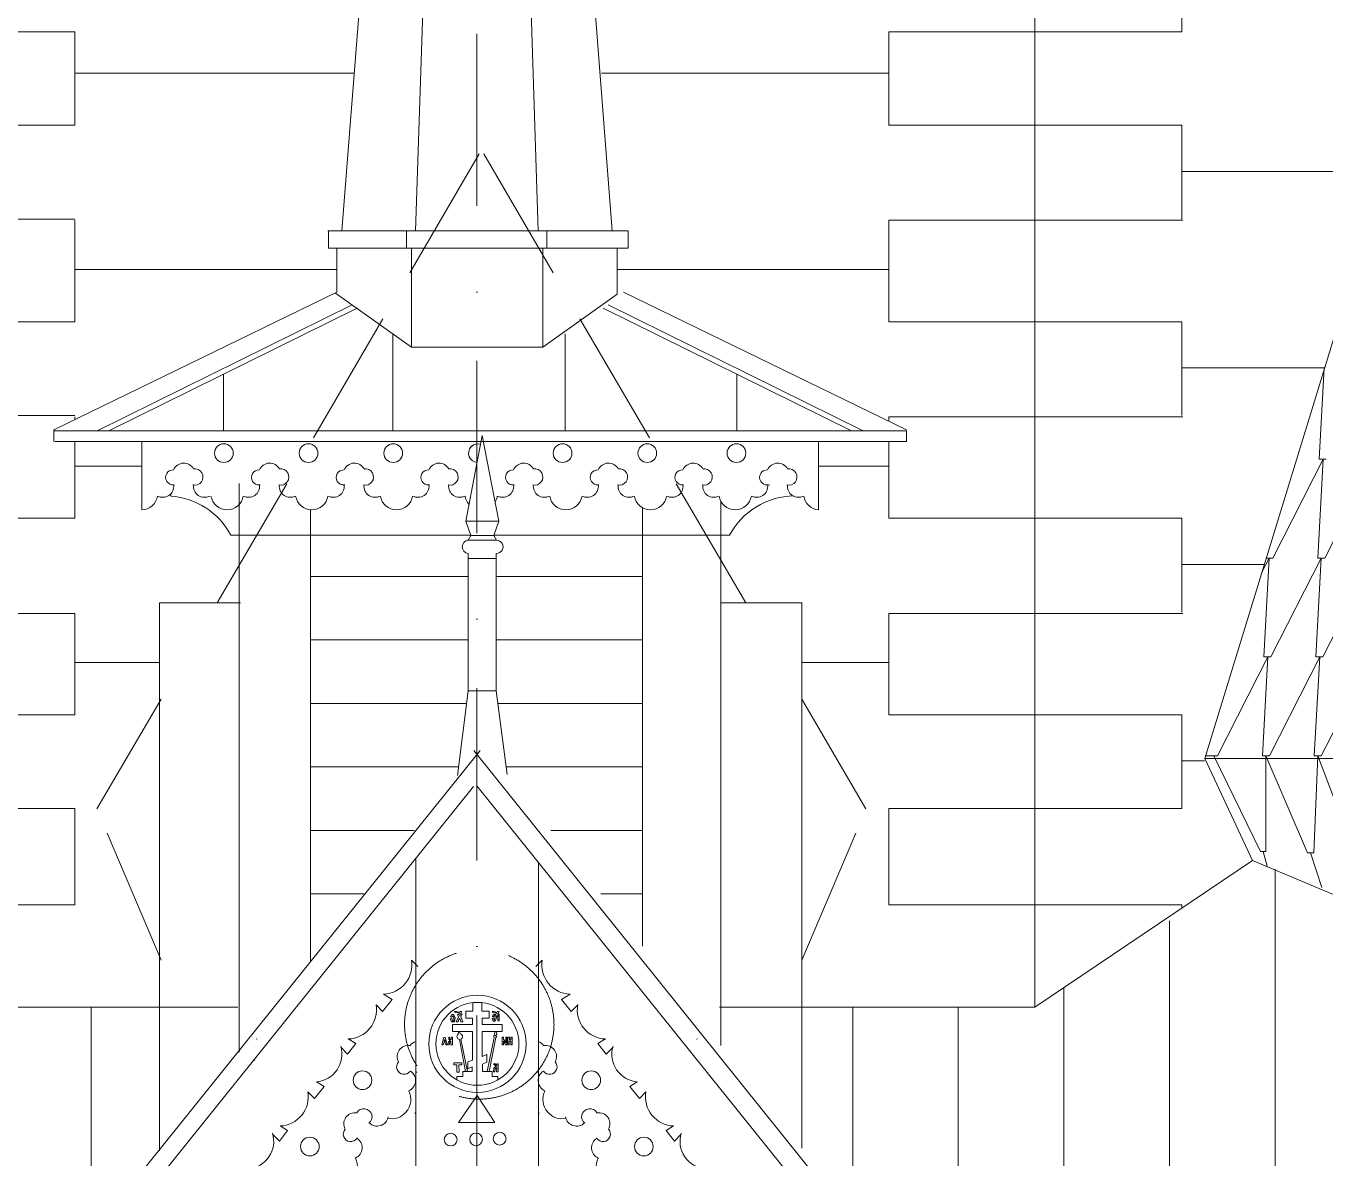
# Model space of a CAD drawing. Header units: millimetres. Extents: x 2399 to 111977, y 1313 to 59551.
# Drawn here: x 41961 to 44621, y 40413 to 42733 of the extents above; entities that cross this region are included whole.
import ezdxf

# ---------------------------------------------------------------- set-up
doc = ezdxf.new("R2010")
doc.units = ezdxf.units.MM
doc.linetypes.add('Невидимая', pattern=[391.222223, 282.222223, -109])
doc.linetypes.add('Штрихпунктирная', pattern=[670.277762, 352.777767, -176.388884, 0, -141.111112])
doc.layers.add('Basement level', color=252, linetype='Continuous', lineweight=13)
doc.layers.add('main line', color=7, linetype='Continuous', lineweight=13)
doc.layers.add('hatch1', color=7, linetype='Continuous', lineweight=20, true_color=0x6a6a6a)

msp = doc.modelspace()

# ---------------------------------------------------------------- linework, layer by layer
at = {"layer": 'Basement level', "color": 252, "linetype": 'Continuous', "lineweight": 13}
msp.add_line((44400.5656, 41237.3947), (44376.6139, 41237.3947), dxfattribs=at)
at = {"layer": 'hatch1', "color": 251, "linetype": 'Невидимая', "lineweight": 20, "true_color": 0x6a6a6a}
for p, q in [((42352.5686, 41550.863), (42896.9356, 42484.1677)), ((43434.6843, 41550.863), (42890.3173, 42484.1677))]:
    msp.add_line(p, q, dxfattribs=at)
at = {"layer": 'hatch1', "color": 251, "linetype": 'Continuous', "lineweight": 20, "true_color": 0x6a6a6a}
for p, q in [((44619.5445, 42032.2352), (44609.2367, 41845.3438)), ((44513.8791, 41642.6941), (44617.1768, 41845.3438)), ((44617.1768, 41845.3438), (44605.9999, 41642.6941)), ((44623.5552, 41845.3438), (44609.2367, 41845.3438)), ((44620.3184, 41642.6941), (44723.6161, 41845.3438)), ((44491.7843, 41613.3935), (44506.7198, 41642.6941)), ((44506.7198, 41642.6941), (44495.543, 41440.0444)), ((44513.8791, 41642.6941), (44499.5606, 41642.6941)), ((44509.8615, 41440.0444), (44613.1592, 41642.6941)), ((44613.1592, 41642.6941), (44601.9823, 41440.0444)), ((44620.3184, 41642.6941), (44605.9999, 41642.6941)), ((44616.3008, 41440.0444), (44719.5985, 41642.6941)), ((44400.5656, 41237.3947), (44503.8633, 41440.0444)), ((44503.8633, 41440.0444), (44492.6865, 41237.3947)), ((44509.8615, 41440.0444), (44495.543, 41440.0444)), ((44507.005, 41237.3947), (44610.3026, 41440.0444)), ((44610.3026, 41440.0444), (44599.1258, 41237.3947)), ((44616.3008, 41440.0444), (44601.9823, 41440.0444)), ((44613.4443, 41237.3947), (44716.742, 41440.0444)), ((44488.7785, 41041.7074), (44393.4064, 41237.3947)), ((44507.005, 41237.3947), (44492.6865, 41237.3947)), ((44499.8457, 41237.3947), (44499.8457, 41041.7074)), ((44499.8457, 41237.3947), (44585.062, 41038.8841)), ((44597.8108, 41038.8841), (44606.285, 41237.3947)), ((44613.4443, 41237.3947), (44599.1258, 41237.3947)), ((44606.285, 41237.3947), (44681.386, 41038.8841)), ((44499.8457, 41041.7074), (44488.7785, 41041.7074)), ((44494.3121, 41041.7074), (44502.4197, 41011.4493)), ((44585.062, 41038.8841), (44597.8108, 41038.8841)), ((44591.4364, 41038.8841), (44614.4042, 40967.6849)), ((42875.9343, 40731.8713), (42875.9343, 40714.479)), ((42894.6359, 40731.8713), (42894.6359, 40714.479)), ((42829.5402, 40698.7801), (42832.754, 40700.0299)), ((42830.2544, 40702.5295), (42832.9326, 40707.3503)), ((42833.1111, 40702.5295), (42830.2544, 40702.5295)), ((42832.754, 40700.0299), (42834.361, 40693.9593)), ((42832.9326, 40707.3503), (42836.325, 40707.7074)), ((42834.8966, 40704.6721), (42833.1111, 40702.5295)), ((42837.0392, 40701.2797), (42834.8966, 40704.6721)), ((42836.325, 40707.7074), (42840.0744, 40701.2797)), ((42836.8606, 40693.9593), (42837.0392, 40701.2797)), ((42840.0744, 40701.2797), (42838.289, 40692.3524)), ((42842.8563, 40713.6249), (42838.62, 40713.5216)), ((42838.62, 40713.5216), (42839.9632, 40710.9384)), ((42839.9632, 40710.9384), (42843.9929, 40711.8684)), ((42841.6814, 40692.1738), (42846.8592, 40702.7081)), ((42848.4359, 40711.6617), (42842.8563, 40713.6249)), ((42843.9929, 40711.8684), (42848.5392, 40709.9052)), ((42844.7166, 40707.7074), (42847.2163, 40708.0645)), ((42846.8592, 40702.7081), (42844.7166, 40707.7074)), ((42847.2163, 40708.0645), (42849.3588, 40704.315)), ((42849.2625, 40713.5216), (42848.4359, 40711.6617)), ((42848.5392, 40709.9052), (42851.7423, 40710.0085)), ((42852.8789, 40713.7282), (42849.2625, 40713.5216)), ((42849.3588, 40704.315), (42851.1443, 40708.0645)), ((42854.001, 40708.243), (42851.1443, 40703.0652)), ((42851.1443, 40708.0645), (42854.001, 40708.0645)), ((42851.1443, 40703.0652), (42855.608, 40692.1738)), ((42851.7423, 40710.0085), (42852.8789, 40713.7282)), ((42861.4572, 40714.479), (42861.4572, 40700.3315)), ((42875.9343, 40714.479), (42861.4572, 40714.479)), ((42861.4572, 40700.3315), (42875.6046, 40700.3315)), ((42875.6046, 40700.3315), (42875.6046, 40687.2192)), ((42894.6359, 40714.479), (42909.1131, 40714.479)), ((42894.9656, 40700.3315), (42894.9656, 40687.2192)), ((42909.1131, 40700.3315), (42894.9656, 40700.3315)), ((42909.1131, 40714.479), (42909.1131, 40700.3315)), ((42919.6271, 40713.6249), (42915.3908, 40713.5216)), ((42915.3908, 40713.5216), (42916.734, 40710.9384)), ((42915.421, 40699.6728), (42918.0992, 40700.387)), ((42917.385, 40694.1379), (42915.421, 40699.6728)), ((42915.5995, 40703.0652), (42918.0992, 40708.4216)), ((42918.0992, 40703.2437), (42915.5995, 40703.0652)), ((42916.734, 40710.9384), (42920.7637, 40711.8684)), ((42918.0992, 40708.4216), (42921.6701, 40708.243)), ((42920.0632, 40706.1005), (42918.0992, 40703.2437)), ((42918.0992, 40700.387), (42919.7061, 40695.2091)), ((42925.2067, 40711.6617), (42919.6271, 40713.6249)), ((42919.7061, 40695.2091), (42922.0272, 40703.0652)), ((42922.0272, 40703.0652), (42920.0632, 40706.1005)), ((42920.7637, 40711.8684), (42925.31, 40709.9052)), ((42921.6701, 40708.243), (42924.8839, 40702.8866)), ((42924.8839, 40702.8866), (42921.8486, 40694.1379)), ((42926.0333, 40713.5216), (42925.2067, 40711.6617)), ((42925.31, 40709.9052), (42928.5131, 40710.0085)), ((42929.6497, 40713.7282), (42926.0333, 40713.5216)), ((42927.0265, 40694.3164), (42927.0265, 40708.243)), ((42927.0265, 40708.243), (42930.0618, 40708.243)), ((42930.0618, 40705.5655), (42927.0265, 40705.5655)), ((42930.0618, 40704.3256), (42927.0265, 40704.3256)), ((42928.5131, 40710.0085), (42929.6497, 40713.7282)), ((42930.0618, 40708.243), (42930.0618, 40694.4949)), ((42832.3969, 40692.1738), (42829.5402, 40698.7801)), ((42838.289, 40692.3524), (42832.3969, 40692.1738)), ((42834.1974, 40687.2192), (42834.1974, 40672.7266)), ((42875.6046, 40687.2192), (42834.1974, 40687.2192)), ((42834.361, 40693.9593), (42836.8606, 40693.9593)), ((42845.6094, 40692.1738), (42841.6814, 40692.1738)), ((42847.3948, 40697.3517), (42845.6094, 40692.1738)), ((42849.3588, 40699.3157), (42847.3948, 40697.3517)), ((42851.6799, 40692.1738), (42849.3588, 40699.3157)), ((42855.608, 40692.1738), (42851.6799, 40692.1738)), ((42894.9656, 40687.2192), (42936.3729, 40687.2192)), ((42921.8486, 40694.1379), (42917.385, 40694.1379)), ((42930.0618, 40694.4949), (42927.0265, 40694.3164)), ((42936.3729, 40687.2192), (42936.3729, 40672.7266)), ((42812.6273, 40645.6349), (42816.9126, 40660.7331)), ((42816.8627, 40649.3721), (42815.2682, 40645.5353)), ((42819.703, 40649.3721), (42816.8627, 40649.3721)), ((42816.9126, 40660.7331), (42819.2047, 40660.6833)), ((42817.361, 40652.1127), (42818.1085, 40655.4513)), ((42819.6889, 40652.1127), (42817.361, 40652.1127)), ((42818.1085, 40655.4513), (42818.7562, 40655.4014)), ((42818.7562, 40655.4014), (42819.6889, 40652.1127)), ((42819.0552, 40655.6506), (42819.1549, 40655.3516)), ((42819.2047, 40660.6833), (42823.5896, 40645.4356)), ((42820.9487, 40645.4356), (42819.703, 40649.3721)), ((42824.666, 40645.4798), (42826.3192, 40651.6793)), ((42826.3192, 40651.6793), (42829.8323, 40654.3658)), ((42826.6292, 40657.2589), (42826.679, 40660.8826)), ((42829.8323, 40654.3658), (42826.6292, 40657.2589)), ((42826.679, 40660.8826), (42828.4729, 40660.8826)), ((42828.9024, 40651.1627), (42827.3525, 40645.4798)), ((42828.4729, 40660.8826), (42828.5227, 40657.5939)), ((42828.5227, 40657.5939), (42831.2633, 40655.3516)), ((42831.1755, 40652.6093), (42828.9024, 40651.1627)), ((42831.1755, 40645.3538), (42831.1755, 40652.6093)), ((42831.2633, 40660.783), (42834.035, 40660.783)), ((42831.2633, 40655.3516), (42831.2633, 40660.783)), ((42834.035, 40660.9392), (42834.035, 40645.3538)), ((42834.1974, 40672.7266), (42875.6046, 40672.7266)), ((42846.8082, 40672.7266), (42845.6101, 40666.5774)), ((42850.6733, 40668.0987), (42847.9983, 40672.7266)), ((42848.5501, 40656.4699), (42860.9861, 40590.9473)), ((42850.6468, 40668.0358), (42850.6733, 40668.0987)), ((42865.0803, 40590.9473), (42851.3813, 40656.8161)), ((42875.6046, 40672.7266), (42875.6046, 40614.2903)), ((42894.9656, 40672.7266), (42894.9656, 40621.6577)), ((42936.3729, 40672.7266), (42894.9656, 40672.7266)), ((42905.4899, 40590.9473), (42919.9638, 40660.5419)), ((42922.7635, 40660.3871), (42909.5841, 40590.9473)), ((42918.4925, 40663.0162), (42921.1675, 40665.0894)), ((42919.9638, 40660.5419), (42918.4925, 40663.0162)), ((42919.8969, 40668.0987), (42922.5719, 40672.7266)), ((42921.1675, 40665.0894), (42919.8969, 40668.0987)), ((42924.9601, 40666.5774), (42922.3642, 40664.7803)), ((42922.3642, 40664.7803), (42924.9601, 40661.9846)), ((42924.9601, 40661.9846), (42922.7635, 40660.3871)), ((42923.762, 40672.7266), (42924.9601, 40666.5774)), ((42936.131, 40645.2472), (42936.131, 40661.3827)), ((42936.131, 40661.3827), (42939.0586, 40661.3827)), ((42943.0194, 40645.2472), (42938.5419, 40652.9966)), ((42938.5419, 40652.9966), (42938.5419, 40645.2472)), ((42939.0586, 40661.3827), (42939.0586, 40656.8713)), ((42939.0586, 40656.8713), (42943.3638, 40649.5525)), ((42943.3638, 40649.5525), (42943.3638, 40661.4349)), ((42943.3638, 40661.4349), (42945.6025, 40661.4349)), ((42945.6025, 40661.3488), (42945.6025, 40645.2472)), ((42947.669, 40645.2472), (42947.669, 40661.3488)), ((42947.669, 40661.3488), (42950.7688, 40661.3488)), ((42953.6102, 40652.7383), (42950.5966, 40652.7383)), ((42950.5966, 40652.7383), (42950.5966, 40645.2472)), ((42950.7688, 40661.3488), (42950.7688, 40655.4937)), ((42950.7688, 40655.4937), (42953.7824, 40655.4937)), ((42953.6102, 40645.3333), (42953.6102, 40652.7383)), ((42956.505, 40661.244), (42953.6199, 40661.244)), ((42953.6199, 40661.244), (42953.6199, 40655.4937)), ((42956.505, 40645.3333), (42956.505, 40661.244)), ((42815.2682, 40645.5353), (42812.6273, 40645.6349)), ((42823.5896, 40645.4356), (42820.9487, 40645.4356)), ((42827.3525, 40645.4798), (42824.666, 40645.4798)), ((42834.035, 40645.3538), (42831.1755, 40645.3538)), ((42894.9656, 40621.6577), (42904.9723, 40625.4533)), ((42904.9723, 40625.4533), (42904.9723, 40609.9256)), ((42938.5419, 40645.2472), (42936.131, 40645.2472)), ((42945.6025, 40645.2472), (42943.0194, 40645.2472)), ((42950.5966, 40645.2472), (42947.669, 40645.2472)), ((42956.505, 40645.3333), (42953.6102, 40645.3333)), ((42837.3845, 40608.1865), (42837.206, 40604.437)), ((42837.206, 40604.437), (42843.5118, 40604.5545)), ((42853.6322, 40608.1865), (42837.3845, 40608.1865)), ((42843.5118, 40604.5545), (42843.1182, 40589.2739)), ((42847.8971, 40589.3605), (42847.3147, 40604.1957)), ((42847.3147, 40604.1957), (42853.6322, 40604.124)), ((42853.6322, 40604.124), (42853.6322, 40608.1865)), ((42875.5426, 40614.2903), (42865.792, 40610.5918)), ((42865.792, 40610.5918), (42865.792, 40596.0847)), ((42865.792, 40596.0847), (42874.9145, 40600.0137)), ((42874.9145, 40600.0137), (42874.9145, 40590.9473)), ((42904.9723, 40609.9256), (42895.6557, 40606.1299)), ((42895.6557, 40606.1299), (42895.6557, 40590.9473)), ((42918.14, 40606.7036), (42920.9681, 40606.9607)), ((42922.7679, 40600.7901), (42918.14, 40606.7036)), ((42918.2067, 40589.9947), (42919.1684, 40597.4477)), ((42919.1684, 40597.4477), (42922.7679, 40600.7901)), ((42920.9681, 40606.9607), (42925.0818, 40601.8185)), ((42921.666, 40596.2687), (42921.2252, 40589.9947)), ((42924.8247, 40598.9904), (42921.666, 40596.2687)), ((42924.5676, 40589.9916), (42924.8247, 40598.9904)), ((42925.0818, 40606.4465), (42928.1671, 40606.7036)), ((42925.0818, 40601.8185), (42925.0818, 40606.4465)), ((42928.1671, 40606.7036), (42928.1671, 40589.9916)), ((42843.1182, 40589.2739), (42847.8971, 40589.3605)), ((42855.2461, 40580.2504), (42843.1689, 40580.2504)), ((42843.1689, 40580.2504), (42843.1689, 40573.6061)), ((42874.9145, 40590.9473), (42855.2461, 40590.9473)), ((42855.2461, 40590.9473), (42855.2461, 40580.2504)), ((42895.6557, 40590.9473), (42915.3242, 40590.9473)), ((42915.3242, 40590.9473), (42915.3242, 40580.2504)), ((42915.3242, 40580.2504), (42927.4013, 40580.2504)), ((42921.2252, 40589.9947), (42918.14, 40589.9947)), ((42928.1671, 40589.9916), (42924.5676, 40589.9916)), ((42927.4013, 40580.2504), (42927.4013, 40573.6061)), ((42846.8515, 40486.2187), (42885.0545, 40541.4008)), ((42885.0545, 40541.4008), (42921.1351, 40486.2187)), ((42921.1351, 40486.2187), (42846.8515, 40486.2187))]:
    msp.add_line(p, q, dxfattribs=at)
at = {"layer": 'hatch1', "color": 251, "linetype": 'Невидимая', "lineweight": 20, "true_color": 0x6a6a6a}
msp.add_circle((42889.137, 40687.2192), 153.0457, dxfattribs=at)
at = {"layer": 'hatch1', "color": 251, "linetype": 'Continuous', "lineweight": 20, "true_color": 0x6a6a6a}
for centre, radius in [((42885.2851, 40647.4111), 99.5719), ((42885.2851, 40647.4111), 84.9762), ((42830.6688, 40451.2442), 13.0643), ((42882.6571, 40451.5556), 13.0643), ((42930.8246, 40453.0817), 13.0643)]:
    msp.add_circle(centre, radius, dxfattribs=at)
for start, end in [(127.5015033, 262.9509038), (290.9918876, 76.4996082)]:
    msp.add_arc((42849.2725, 40662.312), 5.8865, start, end, dxfattribs=at)
at = {"layer": 'main line', "color": 7, "linetype": 'Штрихпунктирная', "lineweight": 13}
msp.add_line((42884.2044, 54113.2451), (42884.2044, 28718.316), dxfattribs=at)
at = {"layer": 'main line', "color": 7, "linetype": 'Continuous', "lineweight": 13}
for p, q in [((44026.7166, 43445.6337), (44026.7166, 40722.3835)), ((44327.5066, 42720.8545), (44327.5066, 42859.2118)), ((42647.9913, 42823.5273), (42607.6443, 42313.0115)), ((43121.5318, 42824.8822), (43161.1599, 42313.0115)), ((42758.8212, 42313.0115), (42773.4295, 42762.7765)), ((43009.8242, 42313.0115), (42995.216, 42762.7765)), ((42060.948, 42720.8545), (41460.948, 42720.8545)), ((42060.948, 42720.8545), (42060.948, 42529.3851)), ((43727.5066, 42720.8545), (44327.5066, 42720.8545)), ((43727.5066, 42720.8545), (43727.5066, 42529.3851)), ((42060.948, 42636.0902), (42633.1778, 42636.0902)), ((43727.5066, 42636.0902), (43139.4927, 42636.0902)), ((44375.0244, 41232.2053), (44774.8089, 42537.3894)), ((42060.948, 42529.3851), (41460.948, 42529.3851)), ((43727.5066, 42529.3851), (44327.5066, 42529.3851)), ((44327.5066, 42337.1953), (44327.5066, 42529.3851)), ((44743.3869, 42434.8052), (44327.5066, 42434.8052)), ((44743.3869, 42434.8052), (44327.5066, 42434.8052)), ((41460.948, 42337.1953), (42060.948, 42337.1953)), ((42060.948, 42334.5065), (42060.948, 42126.8152)), ((44329.8259, 42334.5065), (43727.5066, 42334.5065)), ((43727.5066, 42334.5065), (43727.5066, 42126.8152)), ((42578.9575, 42313.0115), (43194.1273, 42313.0115)), ((42580.5806, 42277.3024), (42580.5806, 42311.3883)), ((42739.8286, 42277.7174), (42739.8286, 42313.0115)), ((43027.6756, 42277.3024), (43027.6756, 42313.0115)), ((43194.1273, 42277.3024), (43194.1273, 42313.0115)), ((42580.5806, 42277.8016), (43194.1273, 42277.8016)), ((42597.6847, 42187.4902), (42597.6847, 42277.8016)), ((42750.3478, 42074.7948), (42750.3478, 42277.8016)), ((43019.302, 42074.7948), (43019.302, 42277.8016)), ((43171.2471, 42183.2161), (43171.2471, 42277.8016)), ((42060.948, 42233.5202), (42597.6847, 42233.5202)), ((43727.5066, 42233.5202), (43171.2471, 42233.5202)), ((42018.0469, 41905.4422), (42597.6847, 42187.4902)), ((42595.0432, 42185.5912), (42750.3478, 42074.7948)), ((43019.302, 42074.7948), (43171.2471, 42183.2161)), ((43764.0028, 41905.4422), (43184.3651, 42187.4902)), ((42106.9346, 41903.2517), (42628.655, 42161.6121)), ((42638.9921, 42154.2375), (42130.5791, 41903.2517)), ((43143.0576, 42154.2375), (43651.4706, 41903.2517)), ((43675.1152, 41903.2517), (43153.3947, 42161.6121)), ((42060.948, 42126.8152), (41460.948, 42126.8152)), ((43727.5066, 42126.8152), (44327.5066, 42126.8152)), ((44327.5066, 41934.6253), (44327.5066, 42126.8152)), ((42712.0706, 42102.1023), (42712.0706, 41904.9221)), ((43065.2964, 42102.1023), (43065.2964, 41904.9221)), ((42750.3478, 42074.7948), (43019.302, 42074.7948)), ((44620.0776, 42032.2352), (44327.5066, 42032.2352)), ((44620.0776, 42032.2352), (44327.5066, 42032.2352)), ((42365.3498, 42019.1498), (42365.3498, 41903.2517)), ((43416.6999, 42019.1498), (43416.6999, 41903.2517)), ((41460.948, 41934.6253), (42060.948, 41934.6253)), ((42060.948, 41931.9366), (42060.948, 41926.3176)), ((44329.8259, 41931.9366), (43727.5066, 41931.9366)), ((43727.5066, 41931.9366), (43727.5066, 41923.201)), ((42018.0469, 41905.4422), (42018.0469, 41881.3651)), ((42018.0469, 41903.2517), (43764.0028, 41903.2517)), ((43764.0028, 41903.2517), (43764.0028, 41881.3651)), ((42020.0254, 41881.3651), (42887.876, 41881.3651)), ((42060.948, 41881.3651), (42060.948, 41724.2452)), ((42198.2828, 41741.2878), (42198.2828, 41881.5178)), ((42861.5016, 41718.2145), (42895.4085, 41893.3899)), ((42887.876, 41881.3651), (43764.9473, 41881.3651)), ((42929.3154, 41718.2145), (42895.4085, 41893.3899)), ((43583.7669, 41741.2878), (43583.7669, 41881.5178)), ((43727.5066, 41881.3651), (43727.5066, 41724.2452)), ((42060.948, 41830.9503), (42198.2828, 41830.9503)), ((43727.5066, 41830.9503), (43583.7669, 41830.9503)), ((42397.3531, 41689.4192), (42397.3531, 41795.6428)), ((42257.5739, 41769.4645), (42257.5739, 41774.4659)), ((42543.8074, 41689.4192), (42543.8074, 41741.3474)), ((43223.5628, 41745.501), (43223.5628, 40847.2799)), ((43383.6421, 41759.1945), (43383.6421, 40644.2981)), ((42060.948, 41724.2452), (41460.948, 41724.2452)), ((42929.3154, 41718.2145), (42861.5016, 41718.2145)), ((42871.8816, 41689.0715), (42861.5016, 41718.2145)), ((42918.9354, 41689.0715), (42929.3154, 41718.2145)), ((43727.5066, 41724.2452), (44327.5066, 41724.2452)), ((44327.5066, 41532.0554), (44327.5066, 41724.2452)), ((42380.544, 41689.4192), (42871.7577, 41689.4192)), ((42397.3531, 41689.4192), (42397.3531, 40630.4255)), ((42543.8074, 41689.4192), (42543.8074, 40816.1307)), ((42866.3584, 41679.021), (42871.8816, 41689.0715)), ((42871.8816, 41689.0715), (42895.4085, 41689.0715)), ((42918.9354, 41689.0715), (42895.4085, 41689.0715)), ((42924.4585, 41679.021), (42918.9354, 41689.0715)), ((42919.0592, 41689.4192), (43401.5057, 41689.4192)), ((42924.4585, 41679.021), (42864.6103, 41679.021)), ((42866.7303, 41370.9116), (42866.7303, 41652.1847)), ((42866.7303, 41646.3765), (42866.7303, 41594.3646)), ((42924.0866, 41641.925), (42866.7303, 41641.925)), ((42924.0866, 41370.9116), (42924.0866, 41652.1847)), ((42543.8074, 41605.0213), (42866.7303, 41605.0213)), ((42924.0866, 41605.0213), (43223.5628, 41605.0213)), ((44496.7684, 41629.6653), (44327.5066, 41629.6653)), ((42234.009, 41550.863), (42400.1383, 41550.863)), ((42234.009, 40428.3276), (42234.009, 41550.863)), ((43549.7714, 41550.863), (43383.6421, 41550.863)), ((43549.7714, 40433.6448), (43549.7714, 41550.863)), ((41458.6287, 41529.3666), (42060.948, 41529.3666)), ((42060.948, 41529.3666), (42060.948, 41321.6752)), ((43727.5066, 41529.3666), (43727.5066, 41321.6752)), ((44329.8259, 41529.3666), (43727.5066, 41529.3666)), ((42543.8074, 41474.926), (42866.7303, 41474.926)), ((42924.0866, 41474.926), (43223.5628, 41474.926)), ((42060.948, 41428.3803), (42234.009, 41428.3803)), ((43727.5066, 41428.3803), (43549.7714, 41428.3803)), ((42866.7303, 41370.9116), (42844.267, 41197.1158)), ((42924.0866, 41370.9116), (42866.7303, 41370.9116)), ((42924.0866, 41370.9116), (42946.2053, 41198.9713)), ((42543.8074, 41344.8307), (42863.3593, 41344.8307)), ((42927.4417, 41344.8307), (43223.5628, 41344.8307)), ((42060.948, 41321.6752), (41460.948, 41321.6752)), ((43727.5066, 41321.6752), (44327.5066, 41321.6752)), ((44327.5066, 41129.4854), (44327.5066, 41321.6752)), ((42890.6971, 41248.5074), (41123.5156, 39048.0426)), ((42877.7117, 41248.5074), (44644.8932, 39048.0426)), ((44375.0244, 41232.2053), (44472.4657, 41023.1556)), ((44793.0712, 41232.2053), (44375.0244, 41232.2053)), ((42543.8074, 41214.7355), (42846.5444, 41214.7355)), ((42944.1774, 41214.7355), (43223.5628, 41214.7355)), ((44374.2692, 41227.0953), (44327.5066, 41227.0953)), ((42877.282, 41174.8271), (41166.9148, 39045.1065)), ((42884.2044, 41175.9585), (44599.839, 39039.6791)), ((41460.948, 41129.4854), (42060.948, 41129.4854)), ((42060.948, 41129.4854), (42060.948, 40931.8913)), ((43727.5066, 41129.4854), (43727.5066, 40931.8913)), ((44327.5066, 41129.4854), (43727.5066, 41129.4854)), ((42543.8074, 41084.6402), (42755.5644, 41084.6402)), ((43035.6504, 41084.6402), (43223.5628, 41084.6402)), ((42758.957, 41027.4907), (42758.957, 40058.5118)), ((43010.109, 40078.8033), (43010.109, 41019.1842)), ((43010.109, 40058.5118), (43010.109, 41019.1842)), ((44472.4657, 41023.1556), (44026.7166, 40722.3835)), ((44472.4657, 41023.1556), (44930.0825, 40829.5722)), ((44519.0501, 40228.5703), (44519.0501, 41004.95)), ((42543.8074, 40954.5449), (42652.9662, 40954.5449)), ((43138.2485, 40954.5449), (43223.5628, 40954.5449)), ((42060.948, 40931.8913), (41460.948, 40931.8913)), ((43727.5066, 40931.8913), (44327.5066, 40931.8913)), ((44327.5066, 40925.3434), (44327.5066, 40931.8913)), ((44302.7344, 40228.5703), (44302.7344, 40899.141)), ((42750.1986, 40819.0893), (42763.4101, 40805.5451)), ((43018.2102, 40819.0893), (43004.9987, 40805.5451)), ((44086.4188, 40228.5703), (44086.4188, 40762.6679)), ((42677.7016, 40727.1645), (42690.913, 40713.6203)), ((42690.913, 40713.6203), (42710.7004, 40738.2575)), ((42710.7004, 40738.2575), (42693.2534, 40749.2835)), ((43057.7084, 40738.2575), (43075.1554, 40749.2835)), ((43077.4958, 40713.6203), (43057.7084, 40738.2575)), ((43090.7072, 40727.1645), (43077.4958, 40713.6203)), ((41760.948, 40722.3835), (42395.0118, 40722.3835)), ((42094.645, 40722.3835), (42094.645, 40251.613)), ((43381.3007, 40722.3835), (44026.7166, 40722.3835)), ((43653.7874, 40300.8376), (43653.7874, 40722.3835)), ((43870.1031, 40228.5703), (43870.1031, 40722.3835)), ((42432.1858, 40657.4539), (42434.3135, 40657.3129)), ((42619.2217, 40626.4193), (42636.1674, 40647.827)), ((42636.1674, 40647.827), (42620.7563, 40657.3587)), ((43132.2413, 40647.827), (43147.6524, 40657.3587)), ((43149.187, 40626.4193), (43132.2413, 40647.827)), ((43336.223, 40657.4539), (43334.0953, 40657.3129)), ((42606.0103, 40639.9635), (42619.2217, 40626.4193)), ((43162.3985, 40639.9635), (43149.187, 40626.4193)), ((42429.5967, 40613.336), (42428.9081, 40614.7012)), ((42571.2306, 40560.1328), (42555.8195, 40569.6645)), ((43197.1782, 40560.1328), (43212.5893, 40569.6645)), ((42538.2318, 40549.0398), (42551.4432, 40535.4956)), ((42551.4432, 40535.4956), (42571.2306, 40560.1328)), ((43216.9655, 40535.4956), (43197.1782, 40560.1328)), ((43230.177, 40549.0398), (43216.9655, 40535.4956)), ((42466.5405, 40461.8388), (42479.752, 40448.2946)), ((42479.752, 40448.2946), (42496.6977, 40469.7024)), ((42496.6977, 40469.7024), (42481.2866, 40479.234)), ((43271.7111, 40469.7024), (43287.1222, 40479.234)), ((43288.6568, 40448.2946), (43271.7111, 40469.7024)), ((43301.8683, 40461.8388), (43288.6568, 40448.2946))]:
    msp.add_line(p, q, dxfattribs=at)
at = {"layer": 'main line', "color": 7, "linetype": 'Невидимая', "lineweight": 13}
for p, q in [((42106.2766, 41128.6011), (42237.4815, 41353.5488)), ((43680.9763, 41128.6011), (43549.7714, 41353.5488)), ((42237.4815, 40819.1659), (42106.2766, 41128.6011)), ((43549.7714, 40819.1659), (43680.9763, 41128.6011))]:
    msp.add_line(p, q, dxfattribs=at)
at = {"layer": 'main line', "color": 7, "linetype": 'Continuous', "lineweight": 13, "flags": 128}
for points in [[(42302.6923, 41792.4361, 1.219803903), (42304.1227, 41825.118, 0.63216014), (42263.1587, 41823.1197, 1.067465283), (42263.3935, 41792.4361, -0.60309642), (42230.0017, 41769.6698)], [(42302.6923, 41792.4361, 1.219803903), (42304.1227, 41825.118, 0.63216014), (42263.1587, 41823.1197, 1.067465283), (42263.3935, 41792.4361, -0.60309642), (42230.0017, 41769.6698)], [(42302.6923, 41792.4361, 1.219803903), (42304.1227, 41825.118, 0.63216014), (42263.1587, 41823.1197, 1.067465283), (42263.3935, 41792.4361, -0.60309642), (42230.0017, 41769.6698)], [(42302.6923, 41792.4361, 1.219803903), (42304.1227, 41825.118, 0.63216014), (42263.1587, 41823.1197, 1.067465283), (42263.3935, 41792.4361, -0.60309642), (42230.0017, 41769.6698)], [(42302.6923, 41792.4361, 1.219803903), (42304.1227, 41825.118, 0.63216014), (42263.1587, 41823.1197, 1.067465283), (42263.3935, 41792.4361, -0.60309642), (42230.0017, 41769.6698)], [(42302.6923, 41792.4361, 1.219803903), (42304.1227, 41825.118, 0.63216014), (42263.1587, 41823.1197, 1.067465283), (42263.3935, 41792.4361, -0.60309642), (42230.0017, 41769.6698)], [(42478.559, 41792.4361, 1.219803903), (42479.9894, 41825.118, 0.63216014), (42439.0254, 41823.1197, 1.067465283), (42439.2602, 41792.4361, -0.60309642), (42405.8684, 41769.6698)], [(42478.559, 41792.4361, 1.219803903), (42479.9894, 41825.118, 0.63216014), (42439.0254, 41823.1197, 1.067465283), (42439.2602, 41792.4361, -0.60309642), (42405.8684, 41769.6698)], [(42478.559, 41792.4361, 1.219803903), (42479.9894, 41825.118, 0.63216014), (42439.0254, 41823.1197, 1.067465283), (42439.2602, 41792.4361, -0.60309642), (42405.8684, 41769.6698)], [(42478.559, 41792.4361, 1.219803903), (42479.9894, 41825.118, 0.63216014), (42439.0254, 41823.1197, 1.067465283), (42439.2602, 41792.4361, -0.60309642), (42405.8684, 41769.6698)], [(42478.559, 41792.4361, 1.219803903), (42479.9894, 41825.118, 0.63216014), (42439.0254, 41823.1197, 1.067465283), (42439.2602, 41792.4361, -0.60309642), (42405.8684, 41769.6698)], [(42478.559, 41792.4361, 1.219803903), (42479.9894, 41825.118, 0.63216014), (42439.0254, 41823.1197, 1.067465283), (42439.2602, 41792.4361, -0.60309642), (42405.8684, 41769.6698)], [(42651.9709, 41792.4361, 1.219803903), (42653.4014, 41825.118, 0.63216014), (42612.4374, 41823.1197, 1.067465283), (42612.6721, 41792.4361, -0.60309642), (42579.2804, 41769.6698)], [(42651.9709, 41792.4361, 1.219803903), (42653.4014, 41825.118, 0.63216014), (42612.4374, 41823.1197, 1.067465283), (42612.6721, 41792.4361, -0.60309642), (42579.2804, 41769.6698)], [(42651.9709, 41792.4361, 1.219803903), (42653.4014, 41825.118, 0.63216014), (42612.4374, 41823.1197, 1.067465283), (42612.6721, 41792.4361, -0.60309642), (42579.2804, 41769.6698)], [(42651.9709, 41792.4361, 1.219803903), (42653.4014, 41825.118, 0.63216014), (42612.4374, 41823.1197, 1.067465283), (42612.6721, 41792.4361, -0.60309642), (42579.2804, 41769.6698)], [(42651.9709, 41792.4361, 1.219803903), (42653.4014, 41825.118, 0.63216014), (42612.4374, 41823.1197, 1.067465283), (42612.6721, 41792.4361, -0.60309642), (42579.2804, 41769.6698)], [(42651.9709, 41792.4361, 1.219803903), (42653.4014, 41825.118, 0.63216014), (42612.4374, 41823.1197, 1.067465283), (42612.6721, 41792.4361, -0.60309642), (42579.2804, 41769.6698)], [(42825.3829, 41792.4361, 1.219803903), (42826.8134, 41825.118, 0.63216014), (42785.8493, 41823.1197, 1.067465283), (42786.0841, 41792.4361, -0.60309642), (42752.6923, 41769.6698)], [(42825.3829, 41792.4361, 1.219803903), (42826.8134, 41825.118, 0.63216014), (42785.8493, 41823.1197, 1.067465283), (42786.0841, 41792.4361, -0.60309642), (42752.6923, 41769.6698)], [(42825.3829, 41792.4361, 1.219803903), (42826.8134, 41825.118, 0.63216014), (42785.8493, 41823.1197, 1.067465283), (42786.0841, 41792.4361, -0.60309642), (42752.6923, 41769.6698)], [(42825.3829, 41792.4361, 1.219803903), (42826.8134, 41825.118, 0.63216014), (42785.8493, 41823.1197, 1.067465283), (42786.0841, 41792.4361, -0.60309642), (42752.6923, 41769.6698)], [(42825.3829, 41792.4361, 1.219803903), (42826.8134, 41825.118, 0.63216014), (42785.8493, 41823.1197, 1.067465283), (42786.0841, 41792.4361, -0.60309642), (42752.6923, 41769.6698)], [(42825.3829, 41792.4361, 1.219803903), (42826.8134, 41825.118, 0.63216014), (42785.8493, 41823.1197, 1.067465283), (42786.0841, 41792.4361, -0.60309642), (42752.6923, 41769.6698)], [(42998.7949, 41792.4361, 1.219803903), (43000.2253, 41825.118, 0.63216014), (42959.2613, 41823.1197, 1.067465283), (42959.4961, 41792.4361, -0.60309642), (42926.1043, 41769.6698)], [(42998.7949, 41792.4361, 1.219803903), (43000.2253, 41825.118, 0.63216014), (42959.2613, 41823.1197, 1.067465283), (42959.4961, 41792.4361, -0.60309642), (42926.1043, 41769.6698)], [(42998.7949, 41792.4361, 1.219803903), (43000.2253, 41825.118, 0.63216014), (42959.2613, 41823.1197, 1.067465283), (42959.4961, 41792.4361, -0.60309642), (42926.1043, 41769.6698)], [(42998.7949, 41792.4361, 1.219803903), (43000.2253, 41825.118, 0.63216014), (42959.2613, 41823.1197, 1.067465283), (42959.4961, 41792.4361, -0.60309642), (42926.1043, 41769.6698)], [(42998.7949, 41792.4361, 1.219803903), (43000.2253, 41825.118, 0.63216014), (42959.2613, 41823.1197, 1.067465283), (42959.4961, 41792.4361, -0.60309642), (42926.1043, 41769.6698)], [(42998.7949, 41792.4361, 1.219803903), (43000.2253, 41825.118, 0.63216014), (42959.2613, 41823.1197, 1.067465283), (42959.4961, 41792.4361, -0.60309642), (42926.1043, 41769.6698)], [(43172.2068, 41792.4361, 1.219803903), (43173.6373, 41825.118, 0.63216014), (43132.6733, 41823.1197, 1.067465283), (43132.908, 41792.4361, -0.60309642), (43099.5163, 41769.6698)], [(43172.2068, 41792.4361, 1.219803903), (43173.6373, 41825.118, 0.63216014), (43132.6733, 41823.1197, 1.067465283), (43132.908, 41792.4361, -0.60309642), (43099.5163, 41769.6698)], [(43172.2068, 41792.4361, 1.219803903), (43173.6373, 41825.118, 0.63216014), (43132.6733, 41823.1197, 1.067465283), (43132.908, 41792.4361, -0.60309642), (43099.5163, 41769.6698)], [(43172.2068, 41792.4361, 1.219803903), (43173.6373, 41825.118, 0.63216014), (43132.6733, 41823.1197, 1.067465283), (43132.908, 41792.4361, -0.60309642), (43099.5163, 41769.6698)], [(43172.2068, 41792.4361, 1.219803903), (43173.6373, 41825.118, 0.63216014), (43132.6733, 41823.1197, 1.067465283), (43132.908, 41792.4361, -0.60309642), (43099.5163, 41769.6698)], [(43172.2068, 41792.4361, 1.219803903), (43173.6373, 41825.118, 0.63216014), (43132.6733, 41823.1197, 1.067465283), (43132.908, 41792.4361, -0.60309642), (43099.5163, 41769.6698)], [(43345.6188, 41792.4361, 1.219803903), (43347.0493, 41825.118, 0.63216014), (43306.0852, 41823.1197, 1.067465283), (43306.32, 41792.4361, -0.60309642), (43272.9282, 41769.6698)], [(43345.6188, 41792.4361, 1.219803903), (43347.0493, 41825.118, 0.63216014), (43306.0852, 41823.1197, 1.067465283), (43306.32, 41792.4361, -0.60309642), (43272.9282, 41769.6698)], [(43345.6188, 41792.4361, 1.219803903), (43347.0493, 41825.118, 0.63216014), (43306.0852, 41823.1197, 1.067465283), (43306.32, 41792.4361, -0.60309642), (43272.9282, 41769.6698)], [(43345.6188, 41792.4361, 1.219803903), (43347.0493, 41825.118, 0.63216014), (43306.0852, 41823.1197, 1.067465283), (43306.32, 41792.4361, -0.60309642), (43272.9282, 41769.6698)], [(43345.6188, 41792.4361, 1.219803903), (43347.0493, 41825.118, 0.63216014), (43306.0852, 41823.1197, 1.067465283), (43306.32, 41792.4361, -0.60309642), (43272.9282, 41769.6698)], [(43345.6188, 41792.4361, 1.219803903), (43347.0493, 41825.118, 0.63216014), (43306.0852, 41823.1197, 1.067465283), (43306.32, 41792.4361, -0.60309642), (43272.9282, 41769.6698)], [(43519.0308, 41792.4361, 1.219803903), (43520.4612, 41825.118, 0.63216014), (43479.4972, 41823.1197, 1.067465283), (43479.732, 41792.4361, -0.60309642), (43446.3402, 41769.6698)], [(43519.0308, 41792.4361, 1.219803903), (43520.4612, 41825.118, 0.63216014), (43479.4972, 41823.1197, 1.067465283), (43479.732, 41792.4361, -0.60309642), (43446.3402, 41769.6698)], [(43519.0308, 41792.4361, 1.219803903), (43520.4612, 41825.118, 0.63216014), (43479.4972, 41823.1197, 1.067465283), (43479.732, 41792.4361, -0.60309642), (43446.3402, 41769.6698)], [(43519.0308, 41792.4361, 1.219803903), (43520.4612, 41825.118, 0.63216014), (43479.4972, 41823.1197, 1.067465283), (43479.732, 41792.4361, -0.60309642), (43446.3402, 41769.6698)], [(43519.0308, 41792.4361, 1.219803903), (43520.4612, 41825.118, 0.63216014), (43479.4972, 41823.1197, 1.067465283), (43479.732, 41792.4361, -0.60309642), (43446.3402, 41769.6698)], [(43519.0308, 41792.4361, 1.219803903), (43520.4612, 41825.118, 0.63216014), (43479.4972, 41823.1197, 1.067465283), (43479.732, 41792.4361, -0.60309642), (43446.3402, 41769.6698)], [(42264.5912, 41792.4361, -0.017938026), (42263.4198, 41792.1922)], [(42264.5912, 41792.4361, -0.017938026), (42263.4198, 41792.1922)], [(42264.5912, 41792.4361, -0.017938026), (42263.4198, 41792.1922)], [(42264.5912, 41792.4361, -0.017938026), (42263.4198, 41792.1922)], [(42264.5912, 41792.4361, -0.017938026), (42263.4198, 41792.1922)], [(42264.5912, 41792.4361, -0.017938026), (42263.4198, 41792.1922)], [(42302.6923, 41792.4361, 0.017938026), (42303.8636, 41792.1922)], [(42303.89, 41792.4361, 0.60309642), (42337.2818, 41769.6698)], [(42303.89, 41792.4361, 0.60309642), (42337.2818, 41769.6698)], [(42303.89, 41792.4361, 0.60309642), (42337.2818, 41769.6698)], [(42303.89, 41792.4361, 0.60309642), (42337.2818, 41769.6698)], [(42303.89, 41792.4361, 0.60309642), (42337.2818, 41769.6698)], [(42303.89, 41792.4361, 0.60309642), (42337.2818, 41769.6698)], [(42440.4579, 41792.4361, -0.017938026), (42439.2865, 41792.1922)], [(42440.4579, 41792.4361, -0.017938026), (42439.2865, 41792.1922)], [(42440.4579, 41792.4361, -0.017938026), (42439.2865, 41792.1922)], [(42440.4579, 41792.4361, -0.017938026), (42439.2865, 41792.1922)], [(42440.4579, 41792.4361, -0.017938026), (42439.2865, 41792.1922)], [(42440.4579, 41792.4361, -0.017938026), (42439.2865, 41792.1922)], [(42479.7567, 41792.4361, 0.60309642), (42513.1485, 41769.6698)], [(42479.7567, 41792.4361, 0.60309642), (42513.1485, 41769.6698)], [(42479.7567, 41792.4361, 0.60309642), (42513.1485, 41769.6698)], [(42479.7567, 41792.4361, 0.60309642), (42513.1485, 41769.6698)], [(42479.7567, 41792.4361, 0.60309642), (42513.1485, 41769.6698)], [(42479.7567, 41792.4361, 0.60309642), (42513.1485, 41769.6698)], [(42613.8698, 41792.4361, -0.017938026), (42612.6985, 41792.1922)], [(42613.8698, 41792.4361, -0.017938026), (42612.6985, 41792.1922)], [(42613.8698, 41792.4361, -0.017938026), (42612.6985, 41792.1922)], [(42613.8698, 41792.4361, -0.017938026), (42612.6985, 41792.1922)], [(42613.8698, 41792.4361, -0.017938026), (42612.6985, 41792.1922)], [(42613.8698, 41792.4361, -0.017938026), (42612.6985, 41792.1922)], [(42653.1687, 41792.4361, 0.60309642), (42686.5604, 41769.6698)], [(42653.1687, 41792.4361, 0.60309642), (42686.5604, 41769.6698)], [(42653.1687, 41792.4361, 0.60309642), (42686.5604, 41769.6698)], [(42653.1687, 41792.4361, 0.60309642), (42686.5604, 41769.6698)], [(42653.1687, 41792.4361, 0.60309642), (42686.5604, 41769.6698)], [(42653.1687, 41792.4361, 0.60309642), (42686.5604, 41769.6698)], [(42787.2818, 41792.4361, -0.017938026), (42786.1104, 41792.1922)], [(42787.2818, 41792.4361, -0.017938026), (42786.1104, 41792.1922)], [(42787.2818, 41792.4361, -0.017938026), (42786.1104, 41792.1922)], [(42787.2818, 41792.4361, -0.017938026), (42786.1104, 41792.1922)], [(42787.2818, 41792.4361, -0.017938026), (42786.1104, 41792.1922)], [(42787.2818, 41792.4361, -0.017938026), (42786.1104, 41792.1922)], [(42826.5806, 41792.4361, 0.60309642), (42859.9724, 41769.6698)], [(42826.5806, 41792.4361, 0.60309642), (42859.9724, 41769.6698)], [(42826.5806, 41792.4361, 0.60309642), (42859.9724, 41769.6698)], [(42826.5806, 41792.4361, 0.60309642), (42859.9724, 41769.6698)], [(42826.5806, 41792.4361, 0.60309642), (42859.9724, 41769.6698)], [(42826.5806, 41792.4361, 0.60309642), (42859.9724, 41769.6698)], [(42960.6938, 41792.4361, -0.017938026), (42959.5224, 41792.1922)], [(42960.6938, 41792.4361, -0.017938026), (42959.5224, 41792.1922)], [(42960.6938, 41792.4361, -0.017938026), (42959.5224, 41792.1922)], [(42960.6938, 41792.4361, -0.017938026), (42959.5224, 41792.1922)], [(42960.6938, 41792.4361, -0.017938026), (42959.5224, 41792.1922)], [(42960.6938, 41792.4361, -0.017938026), (42959.5224, 41792.1922)], [(42999.9926, 41792.4361, 0.60309642), (43033.3844, 41769.6698)], [(42999.9926, 41792.4361, 0.60309642), (43033.3844, 41769.6698)], [(42999.9926, 41792.4361, 0.60309642), (43033.3844, 41769.6698)], [(42999.9926, 41792.4361, 0.60309642), (43033.3844, 41769.6698)], [(42999.9926, 41792.4361, 0.60309642), (43033.3844, 41769.6698)], [(42999.9926, 41792.4361, 0.60309642), (43033.3844, 41769.6698)], [(43134.1057, 41792.4361, -0.017938026), (43132.9344, 41792.1922)], [(43134.1057, 41792.4361, -0.017938026), (43132.9344, 41792.1922)], [(43134.1057, 41792.4361, -0.017938026), (43132.9344, 41792.1922)], [(43134.1057, 41792.4361, -0.017938026), (43132.9344, 41792.1922)], [(43134.1057, 41792.4361, -0.017938026), (43132.9344, 41792.1922)], [(43134.1057, 41792.4361, -0.017938026), (43132.9344, 41792.1922)], [(43173.4046, 41792.4361, 0.60309642), (43206.7963, 41769.6698)], [(43173.4046, 41792.4361, 0.60309642), (43206.7963, 41769.6698)], [(43173.4046, 41792.4361, 0.60309642), (43206.7963, 41769.6698)], [(43173.4046, 41792.4361, 0.60309642), (43206.7963, 41769.6698)], [(43173.4046, 41792.4361, 0.60309642), (43206.7963, 41769.6698)], [(43173.4046, 41792.4361, 0.60309642), (43206.7963, 41769.6698)], [(43307.5177, 41792.4361, -0.017938026), (43306.3463, 41792.1922)], [(43307.5177, 41792.4361, -0.017938026), (43306.3463, 41792.1922)], [(43307.5177, 41792.4361, -0.017938026), (43306.3463, 41792.1922)], [(43307.5177, 41792.4361, -0.017938026), (43306.3463, 41792.1922)], [(43307.5177, 41792.4361, -0.017938026), (43306.3463, 41792.1922)], [(43307.5177, 41792.4361, -0.017938026), (43306.3463, 41792.1922)], [(43346.8165, 41792.4361, 0.60309642), (43380.2083, 41769.6698)], [(43346.8165, 41792.4361, 0.60309642), (43380.2083, 41769.6698)], [(43346.8165, 41792.4361, 0.60309642), (43380.2083, 41769.6698)], [(43346.8165, 41792.4361, 0.60309642), (43380.2083, 41769.6698)], [(43346.8165, 41792.4361, 0.60309642), (43380.2083, 41769.6698)], [(43346.8165, 41792.4361, 0.60309642), (43380.2083, 41769.6698)], [(43483.3844, 41792.4361, -0.017938026), (43482.213, 41792.1922)], [(43483.3844, 41792.4361, -0.017938026), (43482.213, 41792.1922)], [(43483.3844, 41792.4361, -0.017938026), (43482.213, 41792.1922)], [(43483.3844, 41792.4361, -0.017938026), (43482.213, 41792.1922)], [(43483.3844, 41792.4361, -0.017938026), (43482.213, 41792.1922)], [(43483.3844, 41792.4361, -0.017938026), (43482.213, 41792.1922)], [(43520.2285, 41792.4361, 0.60309642), (43553.6203, 41769.6698)], [(43520.2285, 41792.4361, 0.60309642), (43553.6203, 41769.6698)], [(43520.2285, 41792.4361, 0.60309642), (43553.6203, 41769.6698)], [(43520.2285, 41792.4361, 0.60309642), (43553.6203, 41769.6698)], [(43520.2285, 41792.4361, 0.60309642), (43553.6203, 41769.6698)], [(43520.2285, 41792.4361, 0.60309642), (43553.6203, 41769.6698)], [(42758.957, 40651.966, 0.218151478), (42747.6856, 40643.8414, 0.63216014), (42723.8033, 40610.4995, 1.067465283), (42747.9936, 40591.6218, -0.60309642), (42745.0897, 40551.312)], [(42758.957, 40651.966, 0.218151478), (42747.6856, 40643.8414, 0.63216014), (42723.8033, 40610.4995, 1.067465283), (42747.9936, 40591.6218, -0.60309642), (42745.0897, 40551.312)], [(42758.957, 40651.966, 0.218151478), (42747.6856, 40643.8414, 0.63216014), (42723.8033, 40610.4995, 1.067465283), (42747.9936, 40591.6218, -0.60309642), (42745.0897, 40551.312)], [(42758.957, 40651.966, 0.218151478), (42747.6856, 40643.8414, 0.63216014), (42723.8033, 40610.4995, 1.067465283), (42747.9936, 40591.6218, -0.60309642), (42745.0897, 40551.312)], [(42758.957, 40651.966, 0.218151478), (42747.6856, 40643.8414, 0.63216014), (42723.8033, 40610.4995, 1.067465283), (42747.9936, 40591.6218, -0.60309642), (42745.0897, 40551.312)], [(42758.957, 40651.966, 0.218151478), (42747.6856, 40643.8414, 0.63216014), (42723.8033, 40610.4995, 1.067465283), (42747.9936, 40591.6218, -0.60309642), (42745.0897, 40551.312)], [(43009.4518, 40651.966, -0.218151478), (43020.7231, 40643.8414, -0.63216014), (43044.6055, 40610.4995, -1.067465283), (43020.4152, 40591.6218, 0.60309642), (43023.319, 40551.312)], [(43009.4518, 40651.966, -0.218151478), (43020.7231, 40643.8414, -0.63216014), (43044.6055, 40610.4995, -1.067465283), (43020.4152, 40591.6218, 0.60309642), (43023.319, 40551.312)], [(43009.4518, 40651.966, -0.218151478), (43020.7231, 40643.8414, -0.63216014), (43044.6055, 40610.4995, -1.067465283), (43020.4152, 40591.6218, 0.60309642), (43023.319, 40551.312)], [(43009.4518, 40651.966, -0.218151478), (43020.7231, 40643.8414, -0.63216014), (43044.6055, 40610.4995, -1.067465283), (43020.4152, 40591.6218, 0.60309642), (43023.319, 40551.312)], [(43009.4518, 40651.966, -0.218151478), (43020.7231, 40643.8414, -0.63216014), (43044.6055, 40610.4995, -1.067465283), (43020.4152, 40591.6218, 0.60309642), (43023.319, 40551.312)], [(43009.4518, 40651.966, -0.218151478), (43020.7231, 40643.8414, -0.63216014), (43044.6055, 40610.4995, -1.067465283), (43020.4152, 40591.6218, 0.60309642), (43023.319, 40551.312)], [(42761.4565, 40590.0361, -0.017938026), (42760.9918, 40588.9336)], [(42761.4565, 40590.0361, -0.017938026), (42760.9918, 40588.9336)], [(42761.4565, 40590.0361, -0.017938026), (42760.9918, 40588.9336)], [(42761.4565, 40590.0361, -0.017938026), (42760.9918, 40588.9336)], [(42761.4565, 40590.0361, -0.017938026), (42760.9918, 40588.9336)], [(42761.4565, 40590.0361, -0.017938026), (42760.9918, 40588.9336)], [(43007.6095, 40590.0361, 0.017938026), (43008.0742, 40588.9336)], [(43007.6095, 40590.0361, 0.017938026), (43008.0742, 40588.9336)], [(43007.6095, 40590.0361, 0.017938026), (43008.0742, 40588.9336)], [(43007.6095, 40590.0361, 0.017938026), (43008.0742, 40588.9336)], [(43007.6095, 40590.0361, 0.017938026), (43008.0742, 40588.9336)], [(42739.0367, 40507.7103, 0.304535594), (42745.0897, 40551.312)], [(42739.0367, 40507.7103, 0.304535594), (42745.0897, 40551.312)], [(42739.0367, 40507.7103, 0.304535594), (42745.0897, 40551.312)], [(42739.0367, 40507.7103, 0.304535594), (42745.0897, 40551.312)], [(42739.0367, 40507.7103, 0.304535594), (42745.0897, 40551.312)], [(42739.0367, 40507.7103, 0.304535594), (42745.0897, 40551.312)], [(43029.372, 40507.7103, -0.304535594), (43023.319, 40551.312)], [(43029.372, 40507.7103, -0.304535594), (43023.319, 40551.312)], [(43029.372, 40507.7103, -0.304535594), (43023.319, 40551.312)], [(43029.372, 40507.7103, -0.304535594), (43023.319, 40551.312)], [(43029.372, 40507.7103, -0.304535594), (43023.319, 40551.312)], [(43029.372, 40507.7103, -0.304535594), (43023.319, 40551.312)], [(42663.1531, 40484.6037, 1.219803903), (42638.4313, 40506.0278, 0.63216014), (42614.549, 40472.6859, 1.067465283), (42638.7393, 40453.8082, -0.60309642), (42635.8354, 40413.4984)], [(42663.1531, 40484.6037, 1.219803903), (42638.4313, 40506.0278, 0.63216014), (42614.549, 40472.6859, 1.067465283), (42638.7393, 40453.8082, -0.60309642), (42635.8354, 40413.4984)], [(42663.1531, 40484.6037, 1.219803903), (42638.4313, 40506.0278, 0.63216014), (42614.549, 40472.6859, 1.067465283), (42638.7393, 40453.8082, -0.60309642), (42635.8354, 40413.4984)], [(42663.1531, 40484.6037, 1.219803903), (42638.4313, 40506.0278, 0.63216014), (42614.549, 40472.6859, 1.067465283), (42638.7393, 40453.8082, -0.60309642), (42635.8354, 40413.4984)], [(42663.1531, 40484.6037, 1.219803903), (42638.4313, 40506.0278, 0.63216014), (42614.549, 40472.6859, 1.067465283), (42638.7393, 40453.8082, -0.60309642), (42635.8354, 40413.4984)], [(42663.1531, 40484.6037, 1.219803903), (42638.4313, 40506.0278, 0.63216014), (42614.549, 40472.6859, 1.067465283), (42638.7393, 40453.8082, -0.60309642), (42635.8354, 40413.4984)], [(43105.2557, 40484.6037, -1.219803903), (43129.9775, 40506.0278, -0.63216014), (43153.8598, 40472.6859, -1.067465283), (43129.6695, 40453.8082, 0.60309642), (43132.5733, 40413.4984)], [(43105.2557, 40484.6037, -1.219803903), (43129.9775, 40506.0278, -0.63216014), (43153.8598, 40472.6859, -1.067465283), (43129.6695, 40453.8082, 0.60309642), (43132.5733, 40413.4984)], [(43105.2557, 40484.6037, -1.219803903), (43129.9775, 40506.0278, -0.63216014), (43153.8598, 40472.6859, -1.067465283), (43129.6695, 40453.8082, 0.60309642), (43132.5733, 40413.4984)], [(43105.2557, 40484.6037, -1.219803903), (43129.9775, 40506.0278, -0.63216014), (43153.8598, 40472.6859, -1.067465283), (43129.6695, 40453.8082, 0.60309642), (43132.5733, 40413.4984)], [(43105.2557, 40484.6037, -1.219803903), (43129.9775, 40506.0278, -0.63216014), (43153.8598, 40472.6859, -1.067465283), (43129.6695, 40453.8082, 0.60309642), (43132.5733, 40413.4984)], [(43105.2557, 40484.6037, -1.219803903), (43129.9775, 40506.0278, -0.63216014), (43153.8598, 40472.6859, -1.067465283), (43129.6695, 40453.8082, 0.60309642), (43132.5733, 40413.4984)], [(42663.8971, 40485.5423, 0.60309642), (42702.4814, 40497.5658)], [(42663.8971, 40485.5423, 0.60309642), (42702.4814, 40497.5658)], [(42663.8971, 40485.5423, 0.60309642), (42702.4814, 40497.5658)], [(42663.8971, 40485.5423, 0.60309642), (42702.4814, 40497.5658)], [(42663.8971, 40485.5423, 0.60309642), (42702.4814, 40497.5658)], [(42663.8971, 40485.5423, 0.60309642), (42702.4814, 40497.5658)], [(42701.9397, 40495.297, 0.304535594), (42739.0367, 40507.7103)], [(42701.9397, 40495.297, 0.304535594), (42739.0367, 40507.7103)], [(42701.9397, 40495.297, 0.304535594), (42739.0367, 40507.7103)], [(42701.9397, 40495.297, 0.304535594), (42739.0367, 40507.7103)], [(42701.9397, 40495.297, 0.304535594), (42739.0367, 40507.7103)], [(42701.9397, 40495.297, 0.304535594), (42739.0367, 40507.7103)], [(42757.3865, 40504.7304, 0.01689908), (42758.957, 40506.8878)], [(42757.3865, 40504.7304, 0.01689908), (42758.957, 40506.8878)], [(42757.3865, 40504.7304, 0.01689908), (42758.957, 40506.8878)], [(42757.3865, 40504.7304, 0.01689908), (42758.957, 40506.8878)], [(42757.3865, 40504.7304, 0.01689908), (42758.957, 40506.8878)], [(42757.3865, 40504.7304, 0.01689908), (42758.957, 40506.8878)], [(43011.6795, 40504.7304, -0.01689908), (43010.109, 40506.8878)], [(43011.6795, 40504.7304, -0.01689908), (43010.109, 40506.8878)], [(43011.6795, 40504.7304, -0.01689908), (43010.109, 40506.8878)], [(43011.6795, 40504.7304, -0.01689908), (43010.109, 40506.8878)], [(43011.6795, 40504.7304, -0.01689908), (43010.109, 40506.8878)], [(43011.6795, 40504.7304, -0.01689908), (43010.109, 40506.8878)], [(43066.4691, 40495.297, -0.304535594), (43029.372, 40507.7103)], [(43066.4691, 40495.297, -0.304535594), (43029.372, 40507.7103)], [(43066.4691, 40495.297, -0.304535594), (43029.372, 40507.7103)], [(43066.4691, 40495.297, -0.304535594), (43029.372, 40507.7103)], [(43066.4691, 40495.297, -0.304535594), (43029.372, 40507.7103)], [(43066.4691, 40495.297, -0.304535594), (43029.372, 40507.7103)], [(43104.5117, 40485.5423, -0.60309642), (43065.9274, 40497.5658)], [(43104.5117, 40485.5423, -0.60309642), (43065.9274, 40497.5658)], [(43104.5117, 40485.5423, -0.60309642), (43065.9274, 40497.5658)], [(43104.5117, 40485.5423, -0.60309642), (43065.9274, 40497.5658)], [(43104.5117, 40485.5423, -0.60309642), (43065.9274, 40497.5658)], [(43104.5117, 40485.5423, -0.60309642), (43065.9274, 40497.5658)], [(42639.4834, 40454.7467, -0.017938026), (42638.9468, 40453.6773)], [(42639.4834, 40454.7467, -0.017938026), (42638.9468, 40453.6773)], [(42639.4834, 40454.7467, -0.017938026), (42638.9468, 40453.6773)], [(42639.4834, 40454.7467, -0.017938026), (42638.9468, 40453.6773)], [(42639.4834, 40454.7467, -0.017938026), (42638.9468, 40453.6773)], [(42639.4834, 40454.7467, -0.017938026), (42638.9468, 40453.6773)], [(43128.9254, 40454.7467, 0.017938026), (43129.462, 40453.6773)], [(43128.9254, 40454.7467, 0.017938026), (43129.462, 40453.6773)], [(43128.9254, 40454.7467, 0.017938026), (43129.462, 40453.6773)], [(43128.9254, 40454.7467, 0.017938026), (43129.462, 40453.6773)], [(43128.9254, 40454.7467, 0.017938026), (43129.462, 40453.6773)], [(43128.9254, 40454.7467, 0.017938026), (43129.462, 40453.6773)], [(42629.7824, 40369.8967, 0.304535594), (42635.8354, 40413.4984)], [(42629.7824, 40369.8967, 0.304535594), (42635.8354, 40413.4984)], [(42629.7824, 40369.8967, 0.304535594), (42635.8354, 40413.4984)], [(42629.7824, 40369.8967, 0.304535594), (42635.8354, 40413.4984)], [(42629.7824, 40369.8967, 0.304535594), (42635.8354, 40413.4984)], [(42629.7824, 40369.8967, 0.304535594), (42635.8354, 40413.4984)], [(43138.6263, 40369.8967, -0.304535594), (43132.5733, 40413.4984)], [(43138.6263, 40369.8967, -0.304535594), (43132.5733, 40413.4984)], [(43138.6263, 40369.8967, -0.304535594), (43132.5733, 40413.4984)], [(43138.6263, 40369.8967, -0.304535594), (43132.5733, 40413.4984)], [(43138.6263, 40369.8967, -0.304535594), (43132.5733, 40413.4984)], [(43138.6263, 40369.8967, -0.304535594), (43132.5733, 40413.4984)]]:
    msp.add_lwpolyline(points, format="xyb", dxfattribs=at)
at = {"layer": 'main line', "color": 7, "linetype": 'Continuous', "lineweight": 13}
for centre in [(42366.1337, 41857.5488), (42366.1337, 41857.5488), (42366.1337, 41857.5488), (42366.1337, 41857.5488), (42366.1337, 41857.5488), (42366.1337, 41857.5488), (42539.5457, 41857.5488), (42539.5457, 41857.5488), (42539.5457, 41857.5488), (42539.5457, 41857.5488), (42539.5457, 41857.5488), (42539.5457, 41857.5488), (42712.9576, 41857.5488), (42712.9576, 41857.5488), (42712.9576, 41857.5488), (42712.9576, 41857.5488), (42712.9576, 41857.5488), (42712.9576, 41857.5488), (43059.7816, 41857.5488), (43059.7816, 41857.5488), (43059.7816, 41857.5488), (43059.7816, 41857.5488), (43059.7816, 41857.5488), (43059.7816, 41857.5488), (43233.1935, 41857.5488), (43233.1935, 41857.5488), (43233.1935, 41857.5488), (43233.1935, 41857.5488), (43233.1935, 41857.5488), (43233.1935, 41857.5488), (43415.7891, 41857.5488), (43415.7891, 41857.5488), (43415.7891, 41857.5488), (43415.7891, 41857.5488), (43415.7891, 41857.5488), (43415.7891, 41857.5488), (42650.0161, 40572.8446), (42650.0161, 40572.8446), (42650.0161, 40572.8446), (42650.0161, 40572.8446), (42650.0161, 40572.8446), (42650.0161, 40572.8446), (43118.3927, 40572.8446), (43118.3927, 40572.8446), (43118.3927, 40572.8446), (43118.3927, 40572.8446), (43118.3927, 40572.8446), (43118.3927, 40572.8446), (42542.2867, 40436.9546), (42542.2867, 40436.9546), (42542.2867, 40436.9546), (42542.2867, 40436.9546), (42542.2867, 40436.9546), (42542.2867, 40436.9546), (43226.1221, 40436.9546), (43226.1221, 40436.9546), (43226.1221, 40436.9546), (43226.1221, 40436.9546), (43226.1221, 40436.9546), (43226.1221, 40436.9546)]:
    msp.add_circle(centre, 19.1338, dxfattribs=at)
for centre, radius, start, end in [((42886.3696, 41857.5488), 19.1338, 72.855118, 265.2355021), ((42886.3696, 41857.5488), 19.1338, 102.504735, 235.5858851), ((42886.3696, 41857.5488), 19.1338, 102.504735, 235.5858851), ((42886.3696, 41857.5488), 19.1338, 102.504735, 235.5858851), ((42886.3696, 41857.5488), 19.1338, 102.504735, 235.5858851), ((42886.3696, 41857.5488), 19.1338, 102.504735, 235.5858851), ((42196.9358, 41774.7083), 33.4476, 272.3081957, 351.3360566), ((42246.3452, 41617.7348), 152.1446, 28.1096186, 85.7675486), ((42372.8024, 41774.7083), 33.4476, 188.6639434, 351.3360566), ((42546.2144, 41774.7083), 33.4476, 188.6639434, 351.3360566), ((42719.6264, 41774.7083), 33.4476, 188.6639434, 351.3360566), ((42893.0383, 41774.7083), 33.4476, 188.6639434, 221.8366388), ((42893.0383, 41774.7083), 33.4476, 329.0158515, 351.3360566), ((43066.4503, 41774.7083), 33.4476, 188.6639434, 351.3360566), ((43239.8623, 41774.7083), 33.4476, 188.6639434, 351.3360566), ((43413.2742, 41774.7083), 33.4476, 188.6639434, 351.3360566), ((43535.7046, 41617.7348), 152.1446, 90.7674584, 151.8903814), ((43586.6862, 41774.7083), 33.4476, 188.6639434, 264.9928522), ((42867.6426, 41665.6029), 13.4491, 93.8897678, 266.1102322), ((42924.3219, 41665.6029), 13.4202, 268.9953633, 91.0046367), ((42691.3379, 40808.976), 59.7232, 271.8379043, 9.7492954), ((43077.0708, 40808.976), 59.7232, 170.2507046, 268.1620957), ((42618.8409, 40717.0511), 59.7232, 271.8379043, 9.7492954), ((43149.5679, 40717.0511), 59.7232, 170.2507046, 268.1620957), ((42551.0624, 40626.1275), 56.663, 274.8158719, 16.7278706), ((43217.3464, 40626.1275), 56.663, 163.2721294, 265.1841281), ((42479.3711, 40538.9265), 59.7232, 271.8379043, 9.7492954), ((43289.0377, 40538.9265), 59.7232, 170.2507046, 268.1620957), ((42411.5926, 40448.0028), 56.663, 274.8158719, 16.7278706), ((43356.8161, 40448.0028), 56.663, 163.2721294, 265.1841281)]:
    msp.add_arc(centre, radius, start, end, dxfattribs=at)

doc.saveas('drawing.dxf')
